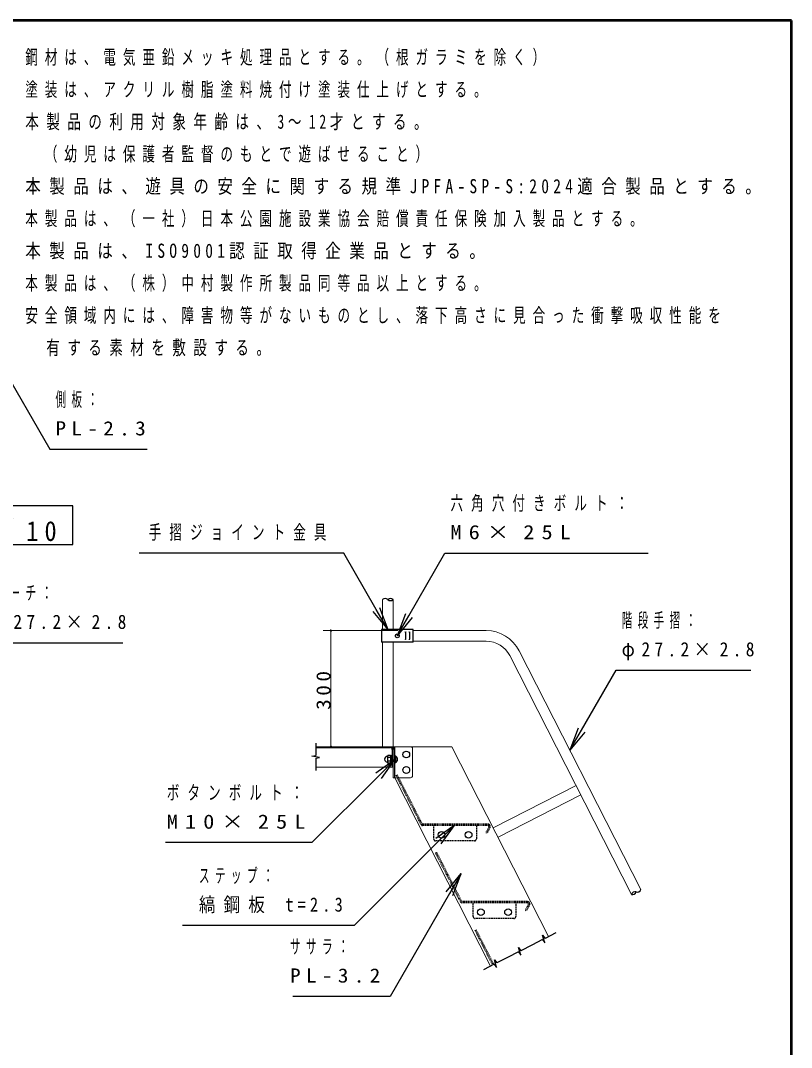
# Model space of a CAD drawing. Units: millimetres at full size; some dimension numbers follow another scale. Extents: x -11723 to 0, y -1854 to 8010.
# Drawn here: x -2986 to 0, y 4032 to 8010 of the extents above; entities that cross this region are included whole.
import ezdxf

# ---------------------------------------------------------------- set-up
doc = ezdxf.new("R2010")
doc.units = ezdxf.units.MM
doc.linetypes.add('USER1', pattern=[4.5, 2.5, -2])
for name, color, linetype, lineweight in [('A3図枠', 7, 'Continuous', 25), ('線', 2, 'Continuous', 25), ('補助', 2, 'Continuous', 13)]:
    doc.layers.add(name, color=color, linetype=linetype, lineweight=lineweight)
doc.styles.add('ＭＳ ゴシック', font='')
doc.styles.get('ＭＳ ゴシック').set_extended_font_data('MS Gothic')

# ---------------------------------------------------------------- blocks, each defined once
blk = doc.blocks.new('dimension_origin')
at = {"color": 0, "linetype": 'Continuous', "lineweight": -2}
blk.add_circle((0, 0), 1.25, dxfattribs=at)

msp = doc.modelspace()

# ---------------------------------------------------------------- linework, layer by layer
at = {"layer": 'A3図枠', "lineweight": 50}
for p, q in [((0, 8010), (-11550, 8010)), ((0, 0), (0, 8010))]:
    msp.add_line(p, q, dxfattribs=at)
at = {"layer": '線', "color": 7, "lineweight": 13}
for p, q in [((-1583.47, 5767.174), (-1583.47, 5651.037)), ((-1542.67, 5767.174), (-1542.67, 5651.037)), ((-1464.97, 5647.174), (-1182.321, 5647.174)), ((-1583.47, 5602.512), (-1583.47, 5197.174)), ((-1542.67, 5602.512), (-1542.67, 5197.174)), ((-1464.97, 5606.374), (-1182.321, 5606.374)), ((-1054.55, 5568.877), (-583.329, 4644.053)), ((-1090.903, 5550.354), (-619.682, 4625.531)), ((-1842.67, 5197.174), (-1542.67, 5197.174)), ((-1475.17, 5197.174), (-1542.67, 5197.174)), ((-1542.67, 5197.174), (-1542.67, 5077.174)), ((-1542.67, 5186.224), (-1542.67, 5118.724)), ((-1536.67, 5197.174), (-1314.987, 5197.174)), ((-1467.67, 5189.674), (-1467.67, 5084.674)), ((-1314.987, 5197.174), (-940.445, 4462.094)), ((-1842.67, 5118.724), (-1542.67, 5118.724)), ((-1542.67, 5077.174), (-1475.17, 5077.174)), ((-1536.67, 5077.174), (-1164.978, 4347.688)), ((-834.274, 5046.691), (-1155.037, 4883.255)), ((-815.752, 5010.338), (-1136.514, 4846.902))]:
    msp.add_line(p, q, dxfattribs=at)
at = {"layer": '線'}
for p, q in [((-1464.97, 5651.037), (-1587.332, 5651.037)), ((-1587.332, 5651.037), (-1587.332, 5602.512)), ((-1464.97, 5602.512), (-1464.97, 5651.037)), ((-1494.97, 5639.826), (-1496.095, 5641.774)), ((-1494.97, 5613.723), (-1496.095, 5611.774)), ((-1493.845, 5641.774), (-1494.97, 5639.826)), ((-1494.97, 5639.826), (-1494.97, 5613.723)), ((-1493.845, 5611.774), (-1494.97, 5613.723)), ((-1479.97, 5639.826), (-1481.095, 5641.774)), ((-1479.97, 5613.723), (-1481.095, 5611.774)), ((-1478.845, 5641.774), (-1479.97, 5639.826)), ((-1479.97, 5639.826), (-1479.97, 5613.723)), ((-1478.845, 5611.774), (-1479.97, 5613.723)), ((-1464.97, 5602.512), (-1587.332, 5602.512)), ((-1842.67, 5210.449), (-1842.67, 5163.239)), ((-1842.67, 5193.724), (-1553.62, 5193.724)), ((-1546.12, 5186.224), (-1546.12, 5118.724)), ((-1542.67, 5197.174), (-1542.67, 5186.224)), ((-1537.87, 5197.174), (-1537.87, 5077.174)), ((-1857.675, 5160.594), (-1842.67, 5163.239)), ((-1827.67, 5155.305), (-1857.67, 5160.594)), ((-1842.67, 5152.66), (-1827.67, 5155.305)), ((-1842.67, 5152.66), (-1842.67, 5105.449)), ((-1563.515, 5163.447), (-1564.87, 5161.099)), ((-1564.87, 5161.099), (-1564.87, 5136.349)), ((-1563.515, 5134.002), (-1564.87, 5136.349)), ((-1552.87, 5163.447), (-1563.515, 5163.447)), ((-1552.87, 5156.086), (-1563.515, 5156.086)), ((-1552.87, 5141.363), (-1563.515, 5141.363)), ((-1552.87, 5134.002), (-1563.515, 5134.002)), ((-1552.87, 5163.447), (-1552.87, 5134.002)), ((-1552.87, 5162.524), (-1552.87, 5134.924)), ((-1549.12, 5162.524), (-1552.87, 5162.524)), ((-1552.87, 5148.921), (-1549.12, 5149.926)), ((-1552.87, 5147.523), (-1549.12, 5148.528)), ((-1549.12, 5134.924), (-1552.87, 5134.924)), ((-1546.12, 5163.724), (-1549.12, 5163.724)), ((-1549.12, 5163.724), (-1549.12, 5133.724)), ((-1549.12, 5162.524), (-1549.12, 5134.924)), ((-1546.12, 5133.724), (-1549.12, 5133.724)), ((-1546.12, 5163.724), (-1546.12, 5133.724)), ((-1534.87, 5163.724), (-1537.87, 5163.724)), ((-1537.87, 5163.724), (-1537.87, 5133.724)), ((-1534.87, 5133.724), (-1537.87, 5133.724)), ((-1534.87, 5163.724), (-1534.87, 5133.724)), ((-1534.87, 5161.699), (-1533.37, 5161.699)), ((-1534.87, 5161.699), (-1534.87, 5135.749)), ((-1534.87, 5135.749), (-1533.37, 5135.749)), ((-1533.37, 5161.699), (-1533.37, 5135.749)), ((-1526.845, 5154.724), (-1526.845, 5142.724)), ((-963.612, 4467.13), (-954.443, 4454.962)), ((-954.703, 4437.994), (-963.609, 4467.126)), ((-912.378, 4476.395), (-954.443, 4454.962)), ((-1057.168, 4419.461), (-1047.998, 4407.293)), ((-1048.258, 4390.325), (-1057.165, 4419.457)), ((-1005.934, 4428.726), (-1047.998, 4407.293)), ((-963.869, 4450.159), (-1005.934, 4428.726)), ((-963.869, 4450.159), (-954.703, 4437.994)), ((-1099.489, 4381.057), (-1141.554, 4359.624)), ((-1057.425, 4402.49), (-1099.489, 4381.057)), ((-1057.425, 4402.49), (-1048.258, 4390.325)), ((-1150.98, 4354.821), (-1193.045, 4333.388)), ((-1150.98, 4354.821), (-1141.814, 4342.656)), ((-1150.723, 4371.792), (-1141.554, 4359.624)), ((-1141.814, 4342.656), (-1150.72, 4371.788))]:
    msp.add_line(p, q, dxfattribs=at)
at = {"layer": '線', "color": 4, "linetype": 'USER1'}
for p, q in [((-1527.802, 5086.8), (-1530.876, 5085.234)), ((-1434.455, 4895.997), (-1530.876, 5085.234)), ((-1430.045, 4898.244), (-1526.466, 5087.481)), ((-1174.821, 4897.179), (-1428.307, 4897.179)), ((-1174.821, 4892.229), (-1428.307, 4892.229)), ((-1385.421, 4839.729), (-1385.421, 4892.229)), ((-1220.421, 4892.229), (-1220.421, 4839.729)), ((-1171.747, 4887.213), (-1183.66, 4863.833)), ((-1180.586, 4862.267), (-1183.66, 4863.833)), ((-1167.337, 4884.966), (-1179.25, 4861.586)), ((-1227.921, 4832.229), (-1377.921, 4832.229)), ((-1374.945, 4786.8), (-1378.019, 4785.234)), ((-1281.597, 4595.997), (-1378.019, 4785.234)), ((-1277.187, 4598.244), (-1373.608, 4787.481)), ((-1021.964, 4597.179), (-1275.449, 4597.179)), ((-1021.964, 4592.229), (-1275.449, 4592.229)), ((-1232.564, 4539.729), (-1232.564, 4592.229)), ((-1067.564, 4592.229), (-1067.564, 4539.729)), ((-1018.89, 4587.213), (-1030.802, 4563.833)), ((-1014.479, 4584.966), (-1026.392, 4561.586)), ((-1027.728, 4562.267), (-1030.802, 4563.833)), ((-1075.064, 4532.229), (-1225.064, 4532.229)), ((-1222.087, 4486.8), (-1225.161, 4485.234)), ((-1157.119, 4351.693), (-1225.161, 4485.234)), ((-1152.708, 4353.941), (-1220.75, 4487.481))]:
    msp.add_line(p, q, dxfattribs=at)
at = {"layer": '線'}
for centre, radius in [((-1526.47, 5626.774), 7.5), ((-1491.67, 5167.174), 12.975), ((-1491.67, 5107.174), 12.975), ((-1355.421, 4856.229), 12.975), ((-1250.421, 4856.229), 12.975), ((-1202.564, 4556.229), 12.975), ((-1097.564, 4556.229), 12.975)]:
    msp.add_circle(centre, radius, dxfattribs=at)
for centre, radius, start, end in [((-1573.27, 5756.355), 14.869, 46.68802, 133.31198), ((-1552.87, 5756.355), 14.869, 46.68802, 133.31198), ((-1552.87, 5777.994), 14.869, 226.68802, 313.31198), ((-1553.62, 5186.224), 7.5, 0, 90), ((-1564.87, 5148.724), 11.25, 90, 270), ((-1544.201, 5148.724), 20.669, 159.136, 200.864), ((-1557.14, 5159.766), 7.361, 150.00001, 209.99999), ((-1557.14, 5137.683), 7.361, 150.00001, 209.99999), ((-1540.249, 5148.724), 14.686, 24.11411, 62.06758), ((-1540.249, 5148.724), 14.686, 297.93242, 335.88589), ((-605.682, 4620.521), 14.869, 73.68802, 160.31198), ((-615.506, 4639.802), 14.869, 253.68802, 340.31198), ((-597.329, 4649.063), 14.869, 253.68802, 340.31198)]:
    msp.add_arc(centre, radius, start, end, dxfattribs=at)
at = {"layer": '線', "color": 7, "lineweight": 13}
for centre, radius, start, end in [((-1182.321, 5503.774), 143.4, 27, 90), ((-1182.321, 5503.774), 102.6, 27, 90), ((-1553.62, 5186.224), 10.95, 0, 90), ((-1475.17, 5189.674), 7.5, 0, 90), ((-1475.17, 5084.674), 7.5, 270, 0)]:
    msp.add_arc(centre, radius, start, end, dxfattribs=at)
at = {"layer": '線', "color": 4, "linetype": 'USER1'}
for centre, radius, start, end in [((-1428.307, 4899.129), 6.9, 207, 270), ((-1428.307, 4899.129), 1.95, 207, 270), ((-1174.821, 4888.779), 8.4, 333, 90), ((-1174.821, 4888.779), 3.45, 333, 90), ((-1377.921, 4839.729), 7.5, 180, 270), ((-1227.921, 4839.729), 7.5, 270, 0), ((-1275.449, 4599.129), 6.9, 207, 270), ((-1275.449, 4599.129), 1.95, 207, 270), ((-1021.964, 4588.779), 8.4, 333, 90), ((-1021.964, 4588.779), 3.45, 333, 90), ((-1225.064, 4539.729), 7.5, 180, 270), ((-1075.064, 4539.729), 7.5, 270, 0)]:
    msp.add_arc(centre, radius, start, end, dxfattribs=at)
at = {"layer": '補助', "lineweight": 25}
for p, q in [((-3068.169, 6688.458), (-2872.369, 6349.322)), ((-2872.369, 6349.322), (-2842.369, 6349.322)), ((-2842.369, 6349.322), (-2495.44, 6349.322)), ((-1764.045, 5947.174), (-2526.692, 5947.174)), ((-1734.045, 5947.174), (-1764.045, 5947.174)), ((-1608.07, 5728.979), (-1734.045, 5947.174)), ((-1481.639, 5704.814), (-1342.414, 5947.174)), ((-1342.414, 5947.174), (-1312.414, 5947.174)), ((-1312.414, 5947.174), (-554.607, 5947.174)), ((-1563.07, 5651.037), (-1608.07, 5728.979)), ((-1595.08, 5736.479), (-1563.07, 5651.037)), ((-1621.06, 5721.479), (-1563.07, 5651.037)), ((-1494.646, 5712.286), (-1526.47, 5626.774)), ((-1526.47, 5626.774), (-1481.639, 5704.814)), ((-1468.633, 5697.343), (-1526.47, 5626.774)), ((-3082.069, 5600), (-2590.205, 5600)), ((-813.381, 5261.815), (-679.526, 5493.658)), ((-679.526, 5493.658), (-649.526, 5493.658)), ((-649.526, 5493.658), (-157.662, 5493.658)), ((-826.371, 5269.315), (-858.381, 5183.873)), ((-858.381, 5183.873), (-813.381, 5261.815)), ((-800.39, 5254.315), (-858.381, 5183.873)), ((-1609.116, 5095.691), (-1534.87, 5148.724)), ((-1534.87, 5148.724), (-1598.51, 5085.085)), ((-1587.903, 5074.478), (-1534.87, 5148.724)), ((-1598.51, 5085.085), (-1857.612, 4825.983)), ((-1377.31, 4842.646), (-1303.064, 4895.679)), ((-1303.064, 4895.679), (-1366.704, 4832.04)), ((-1356.097, 4821.433), (-1303.064, 4895.679)), ((-1887.612, 4825.983), (-2424.863, 4825.983)), ((-1857.612, 4825.983), (-1887.612, 4825.983)), ((-1366.704, 4832.04), (-1693.955, 4504.788)), ((-1336.983, 4635.787), (-1278.992, 4706.229)), ((-1278.992, 4706.229), (-1323.992, 4628.287)), ((-1311.002, 4620.787), (-1278.992, 4706.229)), ((-1323.992, 4628.287), (-1553.944, 4230)), ((-1723.955, 4504.788), (-2358.38, 4504.788)), ((-1693.955, 4504.788), (-1723.955, 4504.788)), ((-1583.944, 4230), (-1930.872, 4230)), ((-1553.944, 4230), (-1583.944, 4230))]:
    msp.add_line(p, q, dxfattribs=at)
at = {"layer": '補助'}
for p, q in [((-1524.97, 5647.174), (-1813.47, 5647.174)), ((-1783.47, 5197.174), (-1783.47, 5647.174)), ((-1643.47, 5197.174), (-1813.47, 5197.174))]:
    msp.add_line(p, q, dxfattribs=at)
at = {"layer": '補助', "lineweight": 25}
msp.add_lwpolyline([(-4703.169, 6130), (-4703.169, 5980), (-2783.169, 5980), (-2783.169, 6130)], close=True, dxfattribs=at)

# ---------------------------------------------------------------- block references
at = {"layer": '補助', "xscale": 2, "yscale": 2}
for p, rotation in [((-1783.47, 5647.174), 270), ((-1783.47, 5197.174), 90)]:
    msp.add_blockref('dimension_origin', p, dxfattribs=dict(at, rotation=rotation))

# ---------------------------------------------------------------- texts
at = {"layer": '補助', "style": 'ＭＳ ゴシック'}
for s, insert, char_height, attachment_point in [('\\T1.55;\\W0.65;鋼材は、電気亜鉛メッキ処理品とする。（根ガラミを除く）', (-2967.343, 7895.906), 54.99, 1), ('\\T1.55;\\W0.65;塗装は、アクリル樹脂塗料焼付け塗装仕上げとする。', (-2967.343, 7770.906), 54.99, 1), ('\\T1.55;\\W0.7;本製品の利用対象年齢は、3～12才とする。', (-2967.343, 7645.906), 54.99, 1), ('\\T1.55;\\W0.65;\u3000（幼児は保護者監督のもとで遊ばせること）', (-2967.343, 7520.906), 54.99, 1), ('\\T1.55;\\W0.8;本製品は、遊具の安全に関する規準JPFA-SP-S:2024適合製品とする。', (-2967.343, 7395.906), 54.99, 1), ('\\T1.55;\\W0.65;本製品は、（一社）日本公園施設業協会賠償責任保険加入製品とする。', (-2967.343, 7270.906), 54.99, 1), ('\\T1.55;\\W0.8;本製品は、ISO9001認証取得企業品とする。', (-2967.343, 7145.906), 54.99, 1), ('\\T1.55;\\W0.65;本製品は、（株）中村製作所製品同等品以上とする。', (-2967.343, 7020.906), 54.99, 1), ('\\T1.55;\\W0.65;安全領域内には、障害物等がないものとし、落下高さに見合った衝撃吸収性能を', (-2967.343, 6895.906), 54.99, 1), ('\\T1.55;\\W0.7;\\~\\~有する素材を敷設する。', (-2967.343, 6770.906), 54.99, 1), ('\\T1.5;\\W0.55;側板：', (-2850.619, 6570.572), 54.99, 1), ('\\T1.5;\\W1.1;PL-2.3', (-2850.619, 6458.072), 54.99, 1), ('\\T1.64;\\W0.65;六角穴付きボルト：', (-1320.664, 6168.424), 54.99, 1), ('\\T1.5;\\W0.9;スベリ面断面詳細図\\~S=1／10', (-3743.169, 5985), 76.98, 8), ('\\T1.64;\\W0.65;手摺ジョイント金具', (-2489.295, 6055.924), 54.99, 1), ('\\T1.64;\\W1.15;M6×25L', (-1320.664, 6055.924), 54.99, 1), ('\\T1.5;\\W0.55;アーチ：', (-3090.319, 5821.25), 54.99, 1), ('\\T1.5;\\W0.9;φ27.2×2.8', (-3090.319, 5708.75), 54.99, 1), ('\\T1.5;\\W0.55;階段手摺：', (-657.776, 5714.908), 54.99, 1), ('\\T1.5;\\W0.9;φ27.2×2.8', (-657.776, 5602.408), 54.99, 1), ('\\T1.64;\\W0.65;ボタンボルト：', (-2419.362, 5047.233), 54.99, 1), ('\\T1.64;\\W1.15;M10×25L', (-2419.362, 4934.733), 54.99, 1), ('\\T1.5;\\W0.55;ステップ：', (-2294.919, 4726.038), 54.99, 1), ('\\T1.5;\\W0.85;縞鋼板\\~t=2.3', (-2294.919, 4613.538), 54.99, 1), ('\\T1.5;\\W0.55;ササラ：', (-1942.122, 4451.25), 54.99, 1), ('\\T1.5;\\W1.1;PL-3.2', (-1942.122, 4338.75), 54.99, 1)]:
    msp.add_mtext(s, dxfattribs=dict(at, insert=insert, char_height=char_height, attachment_point=attachment_point))
at = {"layer": '補助', "insert": (-1784.47, 5422.174), "char_height": 54.99, "attachment_point": 8, "rotation": 90, "style": 'ＭＳ ゴシック'}
msp.add_mtext('\\T1.33;\\W1.1;300', dxfattribs=at)

doc.saveas('drawing.dxf')
